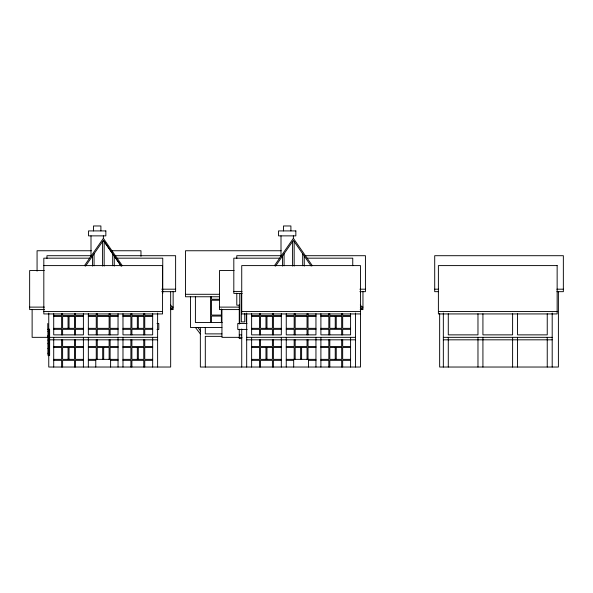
<?xml version="1.0" encoding="UTF-8"?>
<svg xmlns="http://www.w3.org/2000/svg" width="593" height="593" viewBox="0 0 593 593"><rect width="100%" height="100%" fill="white"/><g stroke="black" fill="none" stroke-linecap="round" stroke-linejoin="round"><path stroke-width="0.89" d="M84.414 265.731L103.375 238.342L103.375 235.866M85.525 266.124L103.375 240.365L121.365 266.324M274.411 265.731L293.379 238.342L293.379 235.866M275.523 266.124L293.379 240.365L311.229 266.124M47.907 331.354L48.759 330.976L49.619 331.354M47.907 340.1L48.759 339.722L49.619 340.1M47.907 343.725L48.759 343.347L49.619 343.725M49.619 353.228L48.759 353.606L47.907 353.228M47.907 335.92L49.619 335.92M49.619 336.298L47.907 336.298M91.322 250.75L37.07 250.75L37.07 271.134M111.551 250.75L140.978 250.75L140.978 256.309M281.141 250.75L185.513 250.75L185.513 296.767L219.536 296.767M91.396 255.702L46.966 255.702L46.966 258.415M114.531 255.702L175.617 255.702L175.617 291.667L161.733 291.667M281.208 255.702L236.785 255.702L236.785 258.415M305.269 255.702L365.429 255.702L365.429 291.667L359.877 291.667M89.639 258.177L43.815 258.177L43.815 313.934L162.564 313.934L162.564 265.597L43.815 265.597M117.11 258.177L162.749 258.177L162.749 293.402M279.644 258.177L233.812 258.177L233.812 293.402L242.263 293.402M307.107 258.177L352.753 258.177L352.753 265.694M44.282 270.549L29.65 270.549L29.65 309.583L44.445 309.583M234.094 270.549L219.469 270.549L219.469 309.583L238.89 309.583M161.733 289.191L175.617 289.191M359.877 289.191L365.429 289.191M434.706 289.191L438.405 289.191M556.871 289.191L563.35 289.191M233.812 291.422L242.026 291.422M438.405 291.667L434.706 291.667L434.706 255.702L563.35 255.702L563.35 291.667L556.871 291.667M185.513 294.298L219.536 294.298M219.588 299.243L211.486 299.243L211.486 296.485M219.588 300.236L211.486 300.236L211.486 315.076L221.382 315.076L221.382 308.968M239.557 305.18L236.785 305.18L236.785 293.216M29.65 307.115L44.445 307.115M170.48 304.95L172.215 307.115L173.141 307.115M219.469 307.115L238.89 307.115M360.299 304.95L362.026 307.115L362.96 307.115M170.361 309.583L173.141 309.583L173.141 291.304M360.181 309.583L362.96 309.583L362.96 291.304M43.815 311.458L162.564 311.458M241.729 311.458L360.485 311.458M438.39 311.458L557.146 311.458M360.485 313.934L241.729 313.934L241.729 265.597L360.485 265.597L360.485 367.03L200.352 367.03L200.352 327.447M53.711 315.476L61.628 315.476L61.628 313.697M83.398 315.476L75.481 315.476L75.481 313.697M88.342 315.476L96.259 315.476L96.259 313.697M118.037 315.476L110.113 315.476L110.113 313.697M122.981 315.476L130.897 315.476L130.897 313.697M152.668 315.476L144.751 315.476L144.751 313.697M251.625 315.476L259.541 315.476L259.541 313.697M281.319 315.476L273.403 315.476L273.403 313.697M286.263 315.476L294.18 315.476L294.18 313.697M315.95 315.476L308.034 315.476L308.034 313.697M320.902 315.476L328.819 315.476L328.819 313.697M350.589 315.476L342.672 315.476L342.672 313.697M53.711 316.469L61.628 316.469L61.628 328.344L53.711 328.344M83.398 316.469L75.481 316.469L75.481 328.344L83.398 328.344M88.342 316.469L96.259 316.469L96.259 328.344L88.342 328.344M118.037 316.469L110.113 316.469L110.113 328.344L118.037 328.344M122.981 316.469L130.897 316.469L130.897 328.344L122.981 328.344M152.668 316.469L144.751 316.469L144.751 328.344L152.668 328.344M251.625 316.469L259.541 316.469L259.541 328.344L251.625 328.344M281.319 316.469L273.403 316.469L273.403 328.344L281.319 328.344M286.263 316.469L294.18 316.469L294.18 328.344L286.263 328.344M315.95 316.469L308.034 316.469L308.034 328.344L315.95 328.344M320.902 316.469L328.819 316.469L328.819 328.344L320.902 328.344M350.589 316.469L342.672 316.469L342.672 328.344L350.589 328.344M222.212 322.496L195.408 322.496L195.408 296.411M156.989 323.489L158.791 323.489L158.791 329.426L156.989 329.426M247.014 323.489L237.771 323.489L237.771 329.426L247.177 329.426M221.93 327.447L190.457 327.447L190.457 296.411M53.711 329.337L61.628 329.337L61.628 334.867M83.398 329.337L75.481 329.337L75.481 334.867M88.342 329.337L96.259 329.337L96.259 334.867M118.037 329.337L110.113 329.337L110.113 334.867M122.981 329.337L130.897 329.337L130.897 334.867M152.668 329.337L144.751 329.337L144.751 334.867M251.625 329.337L259.541 329.337L259.541 334.867M281.319 329.337L273.403 329.337L273.403 334.867M286.263 329.337L294.18 329.337L294.18 334.867M315.95 329.337L308.034 329.337L308.034 334.867M320.902 329.337L328.819 329.337L328.819 334.867M350.589 329.337L342.672 329.337L342.672 334.867M221.93 333.881L205.304 333.881L205.304 327.447M239.261 334.867L241.729 334.867M47.907 336.105L49.619 336.105M221.93 336.35L205.304 336.35L205.304 367.03M48.315 337.343L32.126 337.343L32.126 309.457M49.59 337.343L157.619 337.343M239.031 337.343L221.938 337.343L221.938 309.457M239.261 337.343L242.033 337.343M246.681 337.343L355.533 337.343M443.342 337.343L552.194 337.343M241.729 338.581L239.261 338.581L239.261 329.234M49.59 339.819L157.619 339.819M246.681 339.819L355.533 339.819M443.342 339.819L552.194 339.819M53.711 346.497L61.628 346.497L61.628 339.819M83.398 346.475L75.481 346.475L75.481 339.819M88.342 346.497L96.259 346.497L96.259 339.819M118.037 346.497L110.113 346.497L110.113 339.819M122.981 346.497L130.897 346.497L130.897 339.819M152.668 346.475L144.751 346.475L144.751 339.819M251.625 346.497L259.541 346.497L259.541 339.819M281.319 346.475L273.403 346.475L273.403 339.819M286.263 346.497L294.18 346.497L294.18 339.819M315.95 346.497L308.034 346.497L308.034 339.819M320.902 346.497L328.819 346.497L328.819 339.819M350.589 346.475L342.672 346.475L342.672 339.819M53.711 347.483L61.628 347.483L61.628 359.358L53.711 359.358M83.398 347.483L75.481 347.483L75.481 359.358L83.398 359.358M88.342 347.483L96.259 347.483L96.259 359.358M118.037 347.483L110.113 347.483L110.113 359.358M122.981 347.483L130.897 347.483L130.897 359.358L122.981 359.358M152.668 347.483L144.751 347.483L144.751 359.358L152.668 359.358M251.625 347.483L259.541 347.483L259.541 359.358L251.625 359.358M281.319 347.483L273.403 347.483L273.403 359.358L281.319 359.358M286.263 347.483L294.18 347.483L294.18 359.358M315.95 347.483L308.034 347.483L308.034 359.358M320.902 347.483L328.819 347.483L328.819 359.358L320.902 359.358M350.589 347.483L342.672 347.483L342.672 359.358L350.589 359.358M47.907 348.476L49.619 348.476M88.342 359.358L118.037 359.358M286.263 359.358L315.95 359.358M53.711 360.351L61.628 360.351L61.628 367.03M83.398 360.351L75.481 360.351L75.481 367.03M88.342 360.351L95.769 360.351M110.609 360.351L118.037 360.351M122.981 360.351L130.897 360.351L130.897 367.03M152.668 360.351L144.751 360.351L144.751 367.03M251.625 360.351L259.541 360.351L259.541 367.03M281.319 360.351L273.403 360.351L273.403 367.03M286.263 360.351L293.683 360.351M308.53 360.351L315.95 360.351M320.902 360.351L328.819 360.351L328.819 367.03M350.589 360.351L342.672 360.351L342.672 367.03M360.299 307.426L362.026 309.583L362.026 307.115M170.48 307.426L172.215 309.583L172.215 307.115M197.884 327.447L200.627 331.02M195.408 327.447L200.352 333.881M293.379 238.342L312.341 265.731M103.375 238.342L122.336 265.731M103.375 240.365L120.979 265.79M558.398 291.548L558.398 367.03L439.65 367.03L439.65 313.638M552.194 313.052L552.194 367.03M547.243 313.793L547.243 334.867L517.556 334.867L517.556 313.793M547.243 337.343L547.243 367.03M517.556 337.343L517.556 367.03M512.611 313.793L512.611 334.867L482.924 334.867L482.924 313.793M512.611 337.343L512.611 367.03M482.924 337.343L482.924 367.03M477.973 313.793L477.973 334.867L448.286 334.867L448.286 313.793M477.973 337.343L477.973 367.03M448.286 337.343L448.286 367.03M443.342 313.052L443.342 367.03M355.533 313.052L355.533 367.03M350.589 313.697L350.589 334.867L320.902 334.867L320.902 313.697M350.589 337.343L350.589 367.03M341.679 313.697L341.679 315.476L329.804 315.476L329.804 313.697M341.679 334.867L341.679 329.337L329.804 329.337L329.804 334.867M341.679 339.819L341.679 346.497L329.804 346.497L329.804 339.819M341.679 367.03L341.679 360.351L329.804 360.351L329.804 367.03M336.238 316.469L336.238 328.344M336.238 347.483L336.238 359.358M335.245 316.469L335.245 328.344M335.245 347.483L335.245 359.358M320.902 337.343L320.902 367.03M315.95 313.697L315.95 334.867L286.263 334.867L286.263 313.697M315.95 337.343L315.95 367.03M308.53 359.358L308.53 367.03M307.048 313.697L307.048 315.476L295.173 315.476L295.173 313.697M307.048 334.867L307.048 329.337L295.173 329.337L295.173 334.867M307.048 339.819L307.048 346.497L295.173 346.497L295.173 339.819M307.048 359.358L307.048 347.483L295.173 347.483L295.173 359.358M304.261 256.087L304.261 266.072M302.682 253.797L302.682 265.768M301.6 347.483L301.6 359.358M300.614 347.483L300.614 359.358M294.165 241.507L294.165 266.049M293.683 359.358L293.683 367.03M292.586 241.507L292.586 266.049M290.904 230.914L290.904 225.97L283.484 225.97L283.484 230.914M286.263 337.343L286.263 367.03M284.077 253.797L284.077 265.768M282.49 256.087L282.49 266.072M281.319 313.697L281.319 334.867L251.625 334.867L251.625 313.697M281.319 337.343L281.319 367.03M281.008 235.866L281.008 256.206M272.409 313.697L272.409 315.476L260.535 315.476L260.535 313.697M272.409 334.867L272.409 329.337L260.535 329.337L260.535 334.867M272.409 339.819L272.409 346.497L260.535 346.497L260.535 339.819M272.409 367.03L272.409 360.351L260.535 360.351L260.535 367.03M266.969 316.469L266.969 328.344M266.969 347.483L266.969 359.358M265.975 316.469L265.975 328.344M265.975 347.483L265.975 359.358M251.625 337.343L251.625 367.03M246.681 313.052L246.681 367.03M246.332 313.63L246.332 321.903M244.746 313.63L244.746 321.903L241.336 321.903L241.336 293.402M241.729 328.989L241.729 367.03M239.75 293.402L239.75 323.489M239.261 305.18L239.261 324.075M221.382 322.496L221.382 316.069L211.486 316.069L211.486 322.496M210.5 296.411L210.5 322.496M170.665 291.548L170.665 367.03L48.759 367.03L48.759 336.105M157.619 313.052L157.619 367.03M152.668 313.697L152.668 334.867L122.981 334.867L122.981 313.697M152.668 337.343L152.668 367.03M143.765 313.697L143.765 315.476L131.891 315.476L131.891 313.697M143.765 334.867L143.765 329.337L131.891 329.337L131.891 334.867M143.765 339.819L143.765 346.497L131.891 346.497L131.891 339.819M143.765 367.03L143.765 360.351L131.891 360.351L131.891 367.03M138.317 316.469L138.317 328.344M138.317 347.483L138.317 359.358M137.331 316.469L137.331 328.344M137.331 347.483L137.331 359.358M122.981 337.343L122.981 367.03M118.037 313.697L118.037 334.867L88.342 334.867L88.342 313.697M118.037 337.343L118.037 367.03M114.264 256.087L114.264 266.072M112.677 253.797L112.677 265.768M110.609 359.358L110.609 367.03M109.127 313.697L109.127 315.476L97.252 315.476L97.252 313.697M109.127 334.867L109.127 329.337L97.252 329.337L97.252 334.867M109.127 339.819L109.127 346.497L97.252 346.497L97.252 339.819M109.127 359.358L109.127 347.483L97.252 347.483L97.252 359.358M104.168 241.507L104.168 266.049M103.686 347.483L103.686 359.358M102.693 347.483L102.693 359.358M102.582 241.507L102.582 266.049M100.899 230.914L100.899 225.97L93.479 225.97L93.479 230.914M95.769 359.358L95.769 367.03M94.072 253.797L94.072 265.768M92.486 256.087L92.486 266.072M91.003 235.866L91.003 256.206M88.342 337.343L88.342 367.03M83.398 313.697L83.398 334.867L53.711 334.867L53.711 313.697M83.398 337.343L83.398 367.03M74.488 313.697L74.488 315.476L62.613 315.476L62.613 313.697M74.488 334.867L74.488 329.337L62.613 329.337L62.613 334.867M74.488 339.819L74.488 346.497L62.613 346.497L62.613 339.819M74.488 367.03L74.488 360.351L62.613 360.351L62.613 367.03M69.047 316.469L69.047 328.344M69.047 347.483L69.047 359.358M68.062 316.469L68.062 328.344M68.062 347.483L68.062 359.358M53.711 337.343L53.711 367.03M48.759 313.052L48.759 335.727M47.774 323.489L47.774 329.426M49.619 355.214L48.759 355.763L47.907 355.214L47.907 329.382L48.759 328.848L49.619 329.382L49.619 355.214M105.85 230.914L88.527 230.914L88.527 235.866L105.85 235.866L105.85 230.914M295.848 230.914L278.532 230.914L278.532 235.866L295.848 235.866L295.848 230.914M557.146 265.597L438.39 265.597L438.39 313.934L557.146 313.934L557.146 265.597M74.488 316.469L62.613 316.469L62.613 328.344L74.488 328.344L74.488 316.469M109.127 316.469L97.252 316.469L97.252 328.344L109.127 328.344L109.127 316.469M143.765 316.469L131.891 316.469L131.891 328.344L143.765 328.344L143.765 316.469M272.409 316.469L260.535 316.469L260.535 328.344L272.409 328.344L272.409 316.469M307.048 316.469L295.173 316.469L295.173 328.344L307.048 328.344L307.048 316.469M341.679 316.469L329.804 316.469L329.804 328.344L341.679 328.344L341.679 316.469M74.488 347.483L62.613 347.483L62.613 359.358L74.488 359.358L74.488 347.483M143.765 347.483L131.891 347.483L131.891 359.358L143.765 359.358L143.765 347.483M272.409 347.483L260.535 347.483L260.535 359.358L272.409 359.358L272.409 347.483M341.679 347.483L329.804 347.483L329.804 359.358L341.679 359.358L341.679 347.483"/></g></svg>
